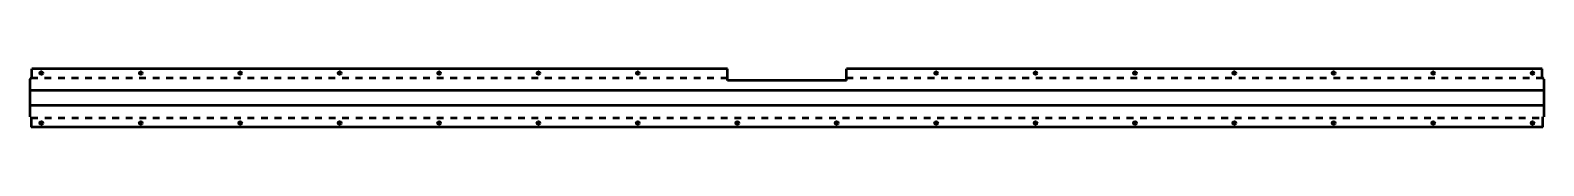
# Model space of a CAD drawing. Header units: inches. Extents: x 0 to 102, y -2 to 2.
import ezdxf

# ---------------------------------------------------------------- set-up
doc = ezdxf.new("R2010")
doc.units = ezdxf.units.IN
doc.header["$MEASUREMENT"] = 0
doc.linetypes.add('Dashed Space', pattern=[0.912, 0.456, -0.456])
doc.layers.add('IV_BEND', color=131, linetype='Continuous', lineweight=50, true_color=0x80ffff)
doc.layers.add('IV_BEND_DOWN', color=131, linetype='Dashed Space', lineweight=50, true_color=0x80ffff)
doc.layers.add('IV_EXTERIOR_PROFILES', color=7, linetype='Continuous', lineweight=50)
doc.layers.add('IV_INTERIOR_PROFILES', color=7, linetype='Continuous', lineweight=50)

msp = doc.modelspace()

# ---------------------------------------------------------------- linework, layer by layer
at = {"layer": 'IV_BEND'}
for p, q in [((102.06, 0.97), (0, 0.97)), ((102.06, -0.05), (0, -0.05))]:
    msp.add_line(p, q, dxfattribs=at)
at = {"layer": 'IV_BEND_DOWN'}
for p, q in [((47.02, 1.8), (0.05, 1.8)), ((102.01, 1.8), (55.05, 1.8)), ((0.06, -0.88), (102, -0.88))]:
    msp.add_line(p, q, dxfattribs=at)
at = {"layer": 'IV_EXTERIOR_PROFILES'}
for p, q in [((0.1, 1.87), (0.1, 2.43)), ((47.02, 2.43), (0.1, 2.43)), ((47.02, 1.65), (47.02, 2.43)), ((55.05, 1.65), (55.05, 2.43)), ((101.96, 2.43), (55.05, 2.43)), ((101.96, 1.87), (101.96, 2.43)), ((0, 1.73), (0.1, 1.87)), ((0, -0.81), (0, 1.73)), ((55.05, 1.65), (47.02, 1.65)), ((102.06, 1.73), (101.96, 1.87)), ((102.06, 1.73), (102.06, -0.81)), ((0.06, -0.81), (0, -0.81)), ((0.06, -0.81), (0.06, -1.51)), ((102.06, -0.81), (102, -0.81)), ((102, -1.51), (102, -0.81)), ((102, -1.51), (0.06, -1.51))]:
    msp.add_line(p, q, dxfattribs=at)
at = {"layer": 'IV_INTERIOR_PROFILES'}
for centre in [(0.75, 2.15), (7.45, 2.15), (14.16, 2.15), (20.86, 2.15), (27.57, 2.15), (34.27, 2.15), (40.97, 2.15), (61.09, 2.15), (67.79, 2.15), (74.5, 2.15), (81.2, 2.15), (87.9, 2.15), (94.61, 2.15), (101.31, 2.15), (0.75, -1.23), (7.45, -1.23), (14.16, -1.23), (20.86, -1.23), (27.57, -1.23), (34.27, -1.23), (40.97, -1.23), (47.68, -1.23), (54.38, -1.23), (61.09, -1.23), (67.79, -1.23), (74.5, -1.23), (81.2, -1.23), (87.9, -1.23), (94.61, -1.23), (101.31, -1.23)]:
    msp.add_circle(centre, 0.102, dxfattribs=at)

doc.saveas('drawing.dxf')
